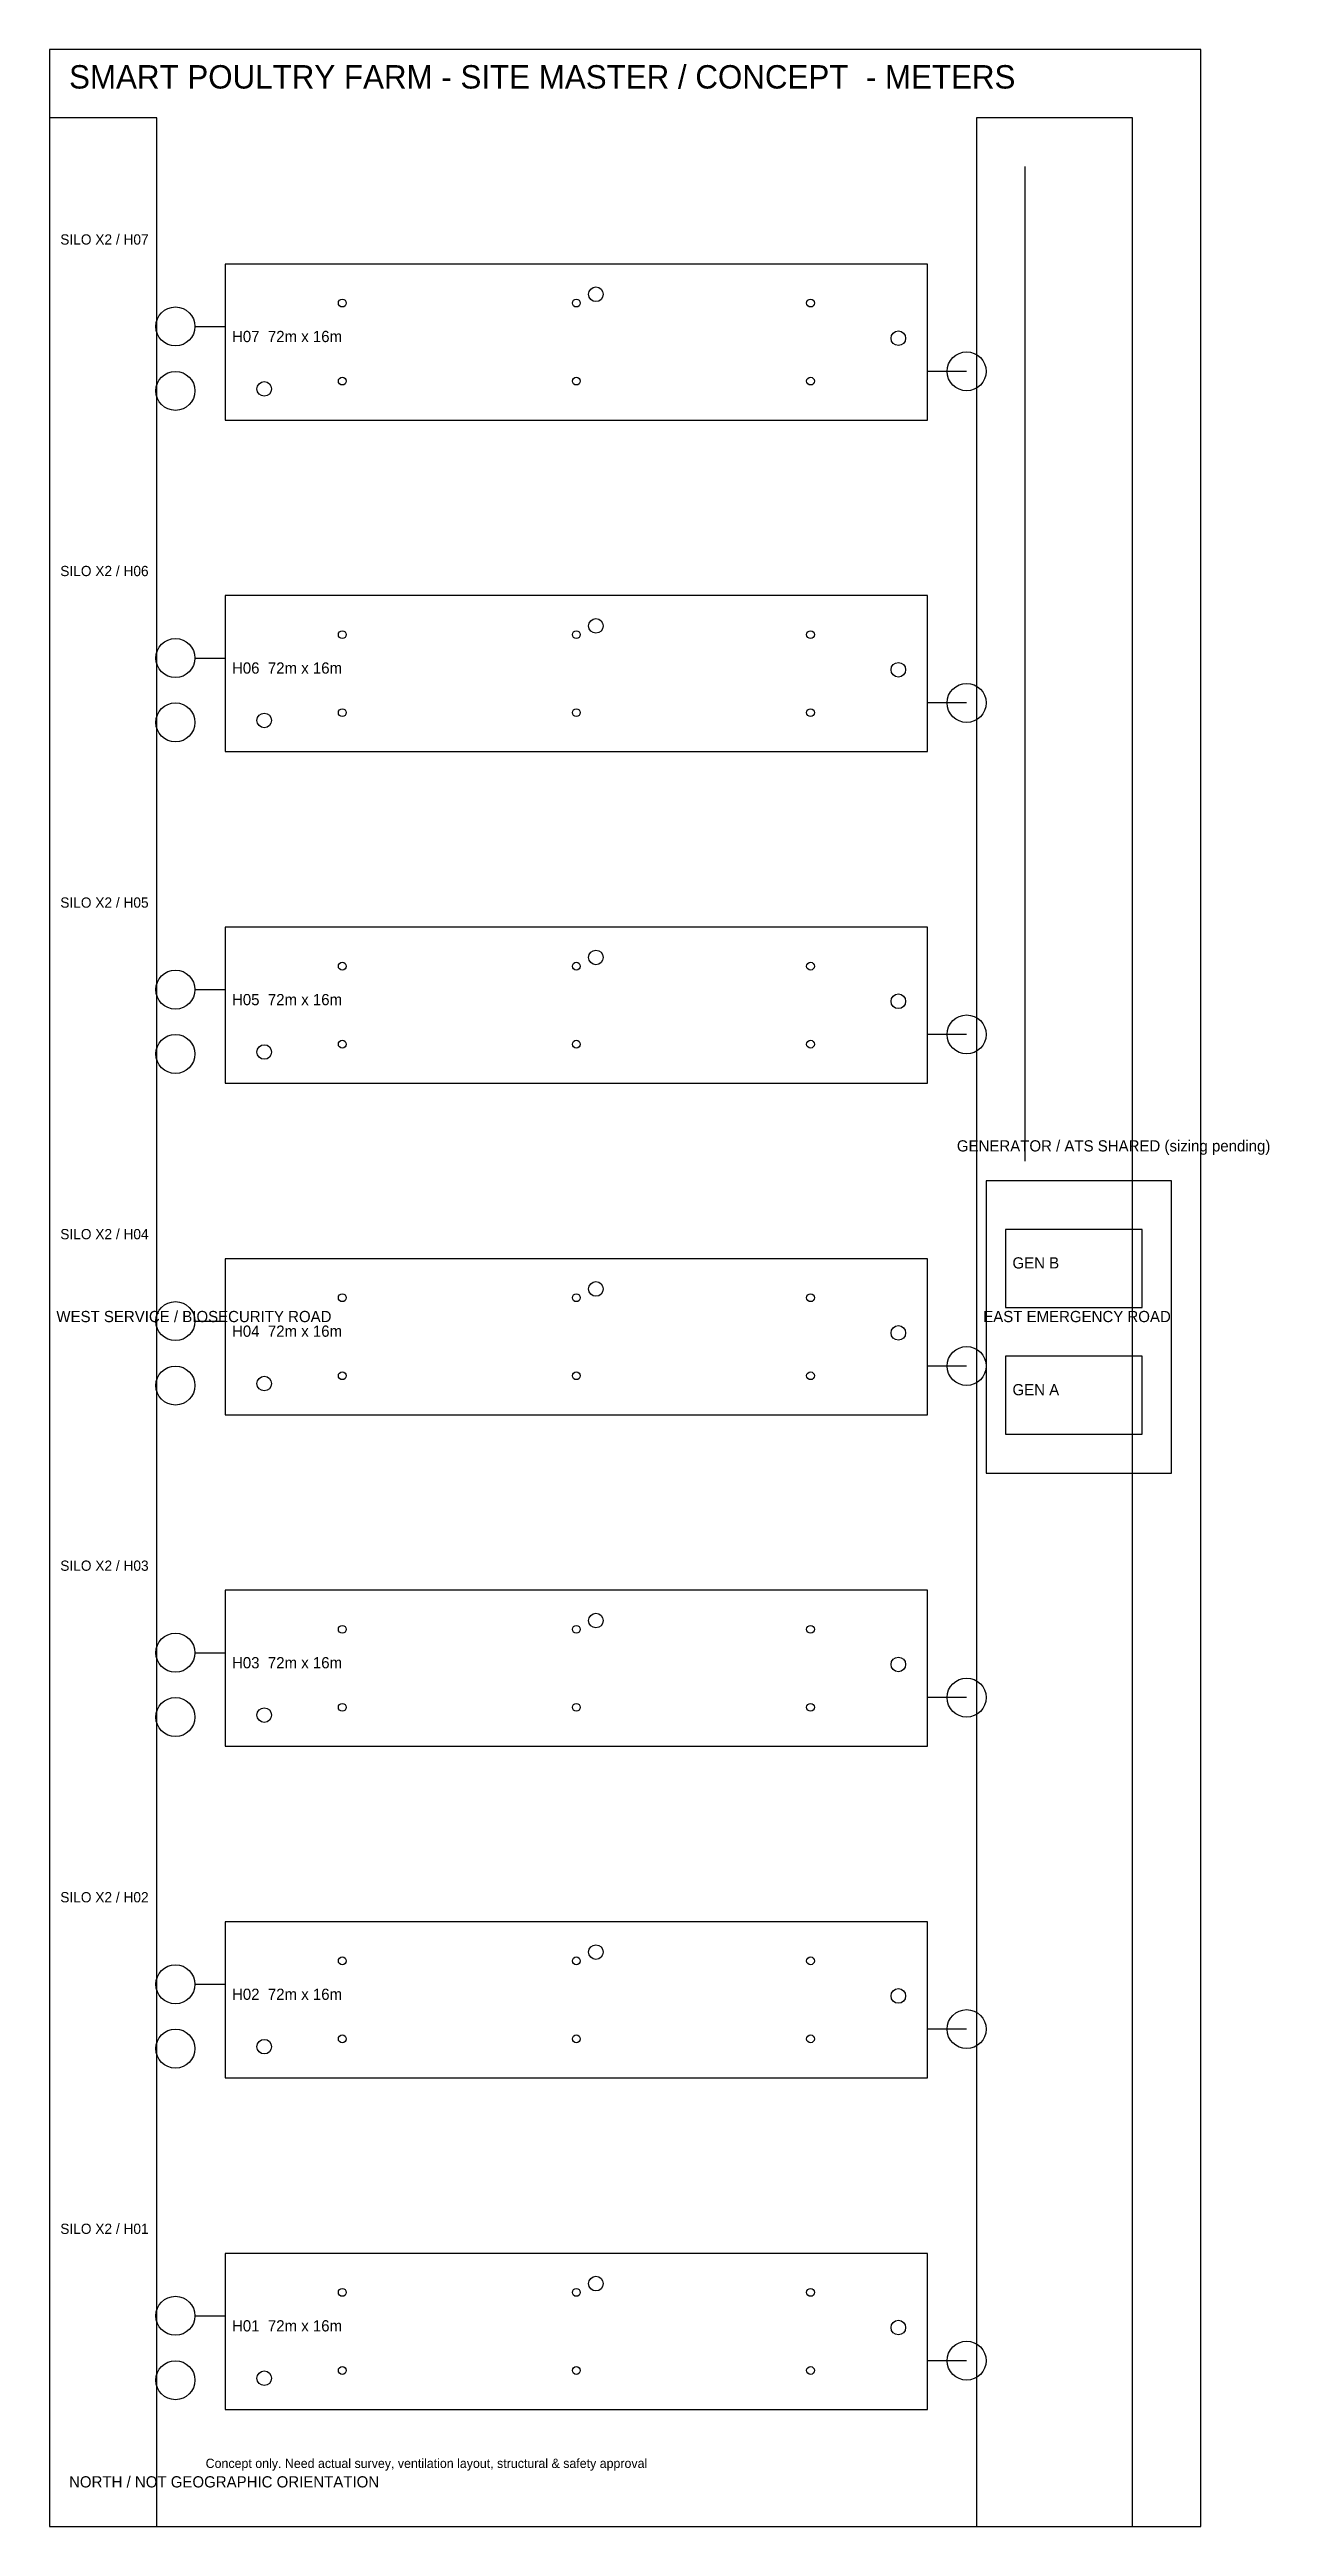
# Model space of a CAD drawing. Header units: metres. Extents: x 0 to 125, y 0 to 254.
import ezdxf

# ---------------------------------------------------------------- set-up
doc = ezdxf.new("R2010")
doc.units = ezdxf.units.M
for name, color, linetype in [('CAMERAS', 3, 'Continuous'), ('ELECTRICAL', 1, 'Continuous'), ('FEED', 2, 'Continuous'), ('HOUSE', 5, 'Continuous'), ('NOTES', 7, 'Continuous'), ('SENSORS', 6, 'Continuous'), ('SERVICE', 8, 'Continuous'), ('SITE', 7, 'Continuous'), ('WATER', 4, 'Continuous')]:
    doc.layers.add(name, color=color, linetype=linetype)

msp = doc.modelspace()

# ---------------------------------------------------------------- linework, layer by layer
at = {"layer": 'CAMERAS'}
for centre in [(56, 228.9), (87, 224.4), (22, 219.2), (56, 194.9), (87, 190.4), (22, 185.2), (56, 160.9), (87, 156.4), (22, 151.2), (56, 126.9), (87, 122.4), (22, 117.2), (56, 92.9), (87, 88.4), (22, 83.2), (56, 58.9), (87, 54.4), (22, 49.2), (56, 24.9), (87, 20.4), (22, 15.2)]:
    msp.add_circle(centre, 0.75, dxfattribs=at)
at = {"layer": 'ELECTRICAL'}
msp.add_line((100, 140), (100, 242), dxfattribs=at)
for points in [[(96, 108), (115, 108), (115, 138), (96, 138), (96, 108)], [(98, 125), (112, 125), (112, 133), (98, 133), (98, 125)], [(98, 112), (112, 112), (112, 120), (98, 120), (98, 112)]]:
    msp.add_lwpolyline(points, dxfattribs=at)
at = {"layer": 'FEED'}
for p, q in [((15, 225.6), (18, 225.6)), ((15, 191.6), (18, 191.6)), ((15, 157.6), (18, 157.6)), ((15, 123.6), (18, 123.6)), ((15, 89.6), (18, 89.6)), ((15, 55.6), (18, 55.6)), ((15, 21.6), (18, 21.6))]:
    msp.add_line(p, q, dxfattribs=at)
for centre in [(12.9, 225.6), (12.9, 219), (12.9, 191.6), (12.9, 185), (12.9, 157.6), (12.9, 151), (12.9, 123.6), (12.9, 117), (12.9, 89.6), (12.9, 83), (12.9, 55.6), (12.9, 49), (12.9, 21.6), (12.9, 15)]:
    msp.add_circle(centre, 2, dxfattribs=at)
at = {"layer": 'HOUSE'}
for points in [[(18, 216), (90, 216), (90, 232), (18, 232), (18, 216)], [(18, 182), (90, 182), (90, 198), (18, 198), (18, 182)], [(18, 148), (90, 148), (90, 164), (18, 164), (18, 148)], [(18, 114), (90, 114), (90, 130), (18, 130), (18, 114)], [(18, 80), (90, 80), (90, 96), (18, 96), (18, 80)], [(18, 46), (90, 46), (90, 62), (18, 62), (18, 46)], [(18, 12), (90, 12), (90, 28), (18, 28), (18, 12)]]:
    msp.add_lwpolyline(points, dxfattribs=at)
at = {"layer": 'SENSORS'}
for centre in [(30, 228), (54, 228), (78, 228), (30, 220), (54, 220), (78, 220), (30, 194), (54, 194), (78, 194), (30, 186), (54, 186), (78, 186), (30, 160), (54, 160), (78, 160), (30, 152), (54, 152), (78, 152), (30, 126), (54, 126), (78, 126), (30, 118), (54, 118), (78, 118), (30, 92), (54, 92), (78, 92), (30, 84), (54, 84), (78, 84), (30, 58), (54, 58), (78, 58), (30, 50), (54, 50), (78, 50), (30, 24), (54, 24), (78, 24), (30, 16), (54, 16), (78, 16)]:
    msp.add_circle(centre, 0.4, dxfattribs=at)
at = {"layer": 'SERVICE'}
for points in [[(0, 0), (11, 0), (11, 247), (0, 247), (0, 0)], [(95, 0), (111, 0), (111, 247), (95, 247), (95, 0)]]:
    msp.add_lwpolyline(points, dxfattribs=at)
at = {"layer": 'SITE'}
msp.add_lwpolyline([(0, 0), (118, 0), (118, 254), (0, 254), (0, 0)], dxfattribs=at)
at = {"layer": 'WATER'}
for p, q in [((94, 221), (90, 221)), ((94, 187), (90, 187)), ((94, 153), (90, 153)), ((94, 119), (90, 119)), ((94, 85), (90, 85)), ((94, 51), (90, 51)), ((94, 17), (90, 17))]:
    msp.add_line(p, q, dxfattribs=at)
for centre in [(94, 221), (94, 187), (94, 153), (94, 119), (94, 85), (94, 51), (94, 17)]:
    msp.add_circle(centre, 2, dxfattribs=at)

# ---------------------------------------------------------------- texts
at = {"layer": 'NOTES'}
for s, height, p in [('SMART POULTRY FARM - SITE MASTER / CONCEPT  - METERS', 2.4, (2, 250)), ('SILO X2 / H07', 1.05, (1.1, 234)), ('H07  72m x 16m', 1.15, (18.7, 224)), ('SILO X2 / H06', 1.05, (1.1, 200)), ('H06  72m x 16m', 1.15, (18.7, 190)), ('SILO X2 / H05', 1.05, (1.1, 166)), ('H05  72m x 16m', 1.15, (18.7, 156)), ('GENERATOR / ATS SHARED (sizing pending)', 1.15, (93, 141)), ('SILO X2 / H04', 1.05, (1.1, 132)), ('GEN B', 1.15, (98.7, 129)), ('WEST SERVICE / BIOSECURITY ROAD', 1.15, (0.7, 123.5)), ('EAST EMERGENCY ROAD', 1.15, (95.7, 123.5)), ('H04  72m x 16m', 1.15, (18.7, 122)), ('GEN A', 1.15, (98.7, 116)), ('SILO X2 / H03', 1.05, (1.1, 98)), ('H03  72m x 16m', 1.15, (18.7, 88)), ('SILO X2 / H02', 1.05, (1.1, 64)), ('H02  72m x 16m', 1.15, (18.7, 54)), ('SILO X2 / H01', 1.05, (1.1, 30)), ('H01  72m x 16m', 1.15, (18.7, 20)), ('NORTH / NOT GEOGRAPHIC ORIENTATION', 1.15, (2, 4)), ('Concept only. Need actual survey, ventilation layout, structural & safety approval', 0.95, (16, 6))]:
    msp.add_text(s, height=height, dxfattribs=at).set_placement(p)

doc.saveas('drawing.dxf')
